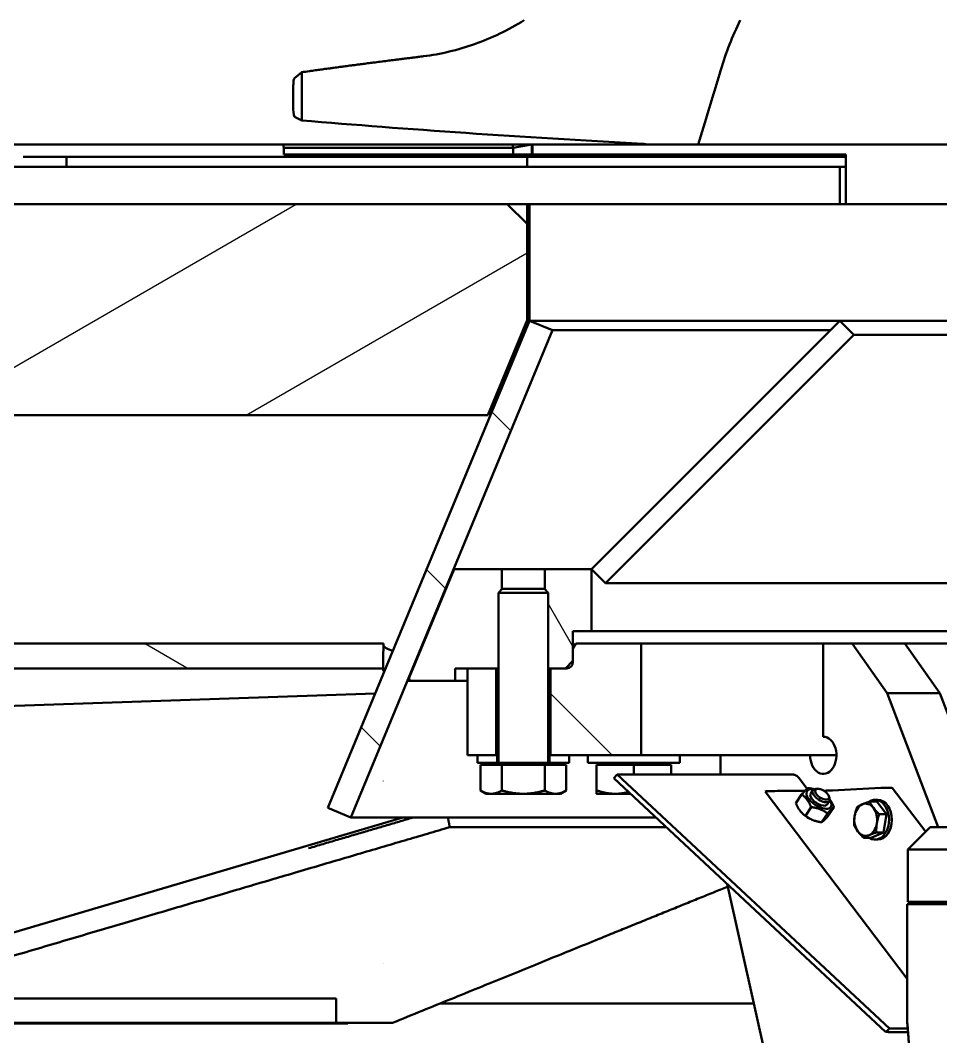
# Model space of a CAD drawing. Header units: millimetres. Extents: x 39335 to 110675, y -13954 to 36506.
# Drawn here: x 94486.1 to 94857, y 21779.6 to 22188.9 of the extents above; entities that cross this region are included whole.
import ezdxf

# ---------------------------------------------------------------- set-up
doc = ezdxf.new("R2010")
doc.units = ezdxf.units.MM
for name, color, linetype, lineweight in [('AM_0', 7, 'Continuous', 50), ('AM_8', 1, 'Continuous', 25), ('RED', 1, 'Continuous', 9)]:
    doc.layers.add(name, color=color, linetype=linetype, lineweight=lineweight)
pattern_1 = [(135.0002104591499, (3729991.665609546, -134858.1113318948), (-44.90111567342957, -44.90144553665614), [])]

# ---------------------------------------------------------------- blocks, each defined once
blk = doc.blocks.new('rgqwefw')
at = {"layer": 'AM_8'}
h = blk.add_hatch(dxfattribs=at)
h.set_pattern_fill('ANSI31', color=256, scale=508, angle=-14.99997778074499, style=0)
h.set_pattern_definition([(30.000022219255, (3729991.665609546, -134858.1113318948), (-31.75002132608664, 54.99260082768447), [])])
edge = h.paths.add_edge_path()
edge.add_line((3734690.850736931, -121806.3859183454), (3734682.850736931, -121814.3859183454))
edge.add_line((3734682.850736931, -121814.3859183454), (3734682.850736931, -121848.3859183454))
edge.add_ellipse((3734682.850736931, -121853.3859183454), major_axis=(-6e-16, 5.000000000000019), ratio=1, start_angle=90, end_angle=360, ccw=False)
edge.add_line((3734677.850736931, -121853.3859183454), (3734632.850736931, -121853.3859183454))
edge.add_line((3734632.850736931, -121853.3859183454), (3734622.850736931, -121863.3859183454))
edge.add_line((3734622.850736931, -121863.3859183454), (3734622.850736931, -121891.3859183454))
edge.add_line((3734622.850736931, -121891.3859183454), (3735015.02822936, -121891.3859183454))
edge.add_line((3735015.02822936, -121891.3859183454), (3735030.850736931, -121853.187005978))
edge.add_line((3735030.850736931, -121853.187005978), (3735030.850736931, -121814.3859183454))
edge.add_line((3735030.850736931, -121814.3859183454), (3735022.850736931, -121806.3859183454))
edge.add_line((3735022.850736931, -121806.3859183454), (3734690.850736931, -121806.3859183454))
h = blk.add_hatch(dxfattribs=at)
h.set_pattern_fill('ANSI31', color=256, scale=508, angle=90.00021045915001, style=0)
h.set_pattern_definition(pattern_1)
h.paths.add_polyline_path([(3735041.089532256, -121857.2127526691), (3735031.850736931, -121853.3859183454), (3734950.593151134, -122049.5590840218), (3734959.831946459, -122053.3859183454)])
h.paths.add_polyline_path([(3735691.850736931, -121853.3859183454), (3735682.611941605, -121857.2127526691), (3735763.869527402, -122053.3859183454), (3735773.108322727, -122049.5590840218)])
h = blk.add_hatch(dxfattribs=at)
h.set_pattern_fill('ANSI31', color=256, scale=508, angle=75.00017538261999, style=0)
h.set_pattern_definition([(120.00017538262, (3729991.665609546, -134858.1113318948), (-54.99251595317183, -31.75016833246938), [])])
h.paths.add_polyline_path([(3735685.703736931, -121961.5665551231), (3735684.350736931, -121962.9196433454), (3735684.350736931, -121993.3859183454), (3735683.350736931, -121993.3859183454), (3735677.350736931, -121993.3859183454), (3735674.350736931, -121990.3859183454), (3735674.350736931, -121985.3859183454), (3735674.350736931, -121978.3859183454), (3735666.850736931, -121978.3859183454), (3735666.850736931, -121953.3859183454), (3735685.703736931, -121953.3859183454)])
h.paths.add_polyline_path([(3735037.99773693, -121961.5665551231), (3735039.350736931, -121962.9196433454), (3735039.350736931, -121993.3859183454), (3735040.350736931, -121993.3859183454), (3735046.350736931, -121993.3859183454), (3735049.350736931, -121990.3859183454), (3735049.350736931, -121985.3859183454), (3735049.350736931, -121978.3859183454), (3735056.850736931, -121978.3859183454), (3735056.850736931, -121953.3859183454), (3735037.99773693, -121953.3859183454)])
h.paths.add_polyline_path([(3735702.99773693, -121961.5665551231), (3735704.350736931, -121962.9196433454), (3735704.350736931, -121993.3859183454), (3735705.350736931, -121993.3859183454), (3735716.850736931, -121993.3859183454), (3735721.850736931, -121993.3859183454), (3735721.850736931, -121998.3859183454), (3735740.850736931, -121998.3859183454), (3735722.211126624, -121953.3859183454), (3735702.99773693, -121953.3859183454)])
h.paths.add_polyline_path([(3735020.703736931, -121961.5665551231), (3735019.350736931, -121962.9196433454), (3735019.350736931, -121993.3859183454), (3735018.350736931, -121993.3859183454), (3735006.850736931, -121993.3859183454), (3735001.850736931, -121993.3859183454), (3735001.850736931, -121998.3859183454), (3734982.850736931, -121998.3859183454), (3735001.490347237, -121953.3859183454), (3735020.703736931, -121953.3859183454)])
h = blk.add_hatch(dxfattribs=at)
h.set_pattern_fill('ANSI31', color=256, scale=508, angle=105.00024553567, style=0)
h.set_pattern_definition([(150.00024553567, (3729991.665609546, -134858.1113318948), (-31.74976433404117, -54.99274920144335), [])])
edge = h.paths.add_edge_path()
edge.add_ellipse((3735361.850736931, -122154.5189089889), major_axis=(-9.131e-13, 8224.571428571413), ratio=0.0472972972972975, start_angle=88.80765246257474, end_angle=88.87740890408152)
edge.add_line((3734972.925399621, -121993.3859246148), (3734621.850774803, -121993.3859246148))
edge.add_ellipse((3735361.850736931, -121988.3803226284), major_axis=(1.737e-12, -15645.71428571418), ratio=0.04729729729729761, start_angle=269.98166910967416, end_angle=270.0183308903257, ccw=False)
edge.add_line((3734621.850774803, -121983.3747206419), (3734972.934966462, -121983.3747206419))
edge = h.paths.add_edge_path()
edge.add_ellipse((3735361.850736931, -122154.5189089889), major_axis=(-9.131e-13, 8224.571428571413), ratio=0.0472972972972975, start_angle=271.1225910959185, end_angle=271.1923475374252)
edge.add_line((3735750.766507399, -121983.3747206419), (3736101.850699058, -121983.3747206419))
edge.add_ellipse((3735361.850736931, -121988.3803226284), major_axis=(1.737e-12, -15645.71428571418), ratio=0.04729729729729761, start_angle=89.98166910967433, end_angle=90.01833089032579, ccw=False)
edge.add_line((3736101.850699058, -121993.3859246148), (3735750.77607424, -121993.3859246148))
h = blk.add_hatch(dxfattribs=at)
h.set_pattern_fill('ANSI31', color=256, scale=508, angle=90.00021045915001, style=0)
h.set_pattern_definition(pattern_1)
h.paths.add_polyline_path([(3735018.350736931, -122028.3859183454), (3735018.350736931, -121993.3859183454), (3735006.850736931, -121993.3859183454), (3735006.850736931, -122028.3859183454), (3735010.850736931, -122028.3859183454)])
h.paths.add_polyline_path([(3735705.350736931, -121993.3859183454), (3735705.350736931, -122028.3859183454), (3735712.850736931, -122028.3859183454), (3735716.850736931, -122028.3859183454), (3735716.850736931, -121993.3859183454)])
edge = h.paths.add_edge_path()
edge.add_ellipse((3735676.850736931, -121990.8859183454), major_axis=(3.58e-14, -2.499999999999964), ratio=1, start_angle=269.9999999999976, end_angle=360)
edge.add_line((3735676.850736931, -121993.3859183454), (3735677.350736931, -121993.3859183454))
edge.add_line((3735677.350736931, -121993.3859183454), (3735683.350736931, -121993.3859183454))
edge.add_line((3735683.350736931, -121993.3859183454), (3735683.350736931, -122028.3859183454))
edge.add_line((3735683.350736931, -122028.3859183454), (3735675.850736931, -122028.3859183454))
edge.add_line((3735675.850736931, -122028.3859183454), (3735646.850736931, -122028.3859183454))
edge.add_line((3735646.850736931, -122028.3859183454), (3735646.850736931, -121983.3859183454))
edge.add_line((3735646.850736931, -121983.3859183454), (3735673.196036392, -121983.3859183454))
edge.add_line((3735673.196036392, -121983.3859183454), (3735674.350736931, -121985.3859183454))
edge.add_line((3735674.350736931, -121985.3859183454), (3735674.350736931, -121990.3859183454))
edge.add_line((3735674.350736931, -121990.3859183454), (3735674.350736931, -121990.8859183454))
edge = h.paths.add_edge_path()
edge.add_ellipse((3735046.850736931, -121990.8859183454), major_axis=(2.499999999999964, 1.424e-13), ratio=1, start_angle=269.9999999999959, end_angle=360)
edge.add_line((3735049.350736931, -121990.8859183454), (3735049.350736931, -121990.3859183454))
edge.add_line((3735049.350736931, -121990.3859183454), (3735049.350736931, -121985.3859183454))
edge.add_line((3735049.350736931, -121985.3859183454), (3735050.505437469, -121983.3859183454))
edge.add_line((3735050.505437469, -121983.3859183454), (3735076.850736931, -121983.3859183454))
edge.add_line((3735076.850736931, -121983.3859183454), (3735076.850736931, -122028.3859183454))
edge.add_line((3735076.850736931, -122028.3859183454), (3735047.850736931, -122028.3859183454))
edge.add_line((3735047.850736931, -122028.3859183454), (3735040.350736931, -122028.3859183454))
edge.add_line((3735040.350736931, -122028.3859183454), (3735040.350736931, -121993.3859183454))
edge.add_line((3735040.350736931, -121993.3859183454), (3735046.350736931, -121993.3859183454))
edge.add_line((3735046.350736931, -121993.3859183454), (3735046.850736931, -121993.3859183454))
at = {"layer": 'AM_0'}
for p, q in [((3734940.042033825, -121753.2762661891), (3734937.109795621, -121755.6494509255)), ((3734940.042033825, -121753.2762661891), (3734940.042033825, -121772.7156692773)), ((3734936.661356051, -121758.6201777309), (3734936.661356051, -121768.2633895993)), ((3734937.136915073, -121771.2519916252), (3734940.042033825, -121772.7156692773)), ((3734796.491318577, -121782.3859183454), (3735079.006277626, -121782.3859183454)), ((3734932.795078568, -121783.7751037667), (3734932.550127697, -121782.3859183454)), ((3734939.908406375, -121783.7751037667), (3734932.795078568, -121783.7751037667)), ((3734932.795078568, -121783.7751037667), (3734932.795078568, -121786.3859183454)), ((3734939.908406375, -121783.7751037667), (3735025.192885711, -121783.7751037667)), ((3735032.802895652, -121782.3859183454), (3735025.192885711, -121783.7751037667)), ((3735025.192885711, -121783.7751037667), (3735025.192885711, -121786.3859183454)), ((3735032.802895652, -121782.3859183454), (3735032.802895652, -121786.3859183454)), ((3735033.043277808, -121782.3859183454), (3735033.043277808, -121786.3859183454)), ((3735099.857939819, -121782.3859183454), (3735079.006277631, -121782.3859183454)), ((3735099.857939799, -121782.3859183243), (3735103.661602764, -121782.3859183454)), ((3735210.823639192, -121782.3859183454), (3735103.661602764, -121782.3859183454)), ((3734827.776277944, -121787.3859183454), (3735159.350736931, -121787.3859183454)), ((3734845.246300844, -121787.3859183454), (3734845.246300844, -121791.3859183454)), ((3734939.908406375, -121786.3859183454), (3734932.795078568, -121786.3859183454)), ((3734939.908406375, -121786.3859183454), (3735025.192885711, -121786.3859183454)), ((3735025.192885711, -121786.3859183454), (3735032.802895652, -121786.3859183454)), ((3735030.847765541, -121787.3859183454), (3735030.847765541, -121791.3859183454)), ((3735032.802895652, -121786.3859183454), (3735033.043277808, -121786.3859183454)), ((3735033.043277808, -121786.3859183454), (3735159.350736931, -121786.3859183454)), ((3735159.350736931, -121806.3859183454), (3735159.350736931, -121786.3859183454)), ((3735156.8659814, -121791.3859183454), (3734611.854903609, -121791.3859183454)), ((3735159.350736931, -121791.3859183454), (3735156.8659814, -121791.3859183454)), ((3735156.8659814, -121791.3859183454), (3735156.8659814, -121806.3859183454)), ((3735022.850736931, -121806.3859183454), (3734690.850736931, -121806.3859183454)), ((3735030.850736931, -121814.3859183454), (3735022.850736931, -121806.3859183454)), ((3735031.850736931, -121806.3859183454), (3735022.850736931, -121806.3859183454)), ((3735030.903327712, -121806.3859183454), (3735030.903327712, -121853.3859183454)), ((3735031.850736931, -121806.3859183454), (3735691.850736931, -121806.3859183454)), ((3735031.850736931, -121806.3859183454), (3735031.850736931, -121853.3859183454)), ((3735030.850736931, -121853.187005978), (3735030.850736931, -121814.3859183454)), ((3735031.850736931, -121853.3859183454), (3734950.593151134, -122049.5590840218)), ((3735015.02822936, -121891.3859183454), (3735030.850736931, -121853.187005978)), ((3735029.478089685, -121859.1139955045), (3735030.903327712, -121853.3859183454)), ((3735030.903327712, -121853.3859183454), (3735031.850736931, -121853.3859183454)), ((3735031.850736931, -121853.3859183454), (3735691.850736931, -121853.3859183454)), ((3735041.089532256, -121857.2127526691), (3735031.850736931, -121853.3859183454)), ((3735056.850736971, -121953.3859183458), (3735156.850736992, -121853.3859183454)), ((3735156.850736992, -121853.3859183454), (3735162.507591243, -121859.0427725949)), ((3734959.831946459, -122053.3859183454), (3735041.089532256, -121857.2127526691)), ((3735041.089532256, -121857.2127526691), (3735153.023902667, -121857.2127526691)), ((3735162.507591243, -121859.0427725949), (3735062.507591222, -121959.0427725949)), ((3735162.507591243, -121859.0427725949), (3735218.850736931, -121859.0427725949)), ((3735022.323824996, -121876.3859183454), (3735021.241432796, -121876.3859183454)), ((3734622.850736931, -121891.3859183454), (3735015.02822936, -121891.3859183454)), ((3735001.490347237, -121953.3859183454), (3734982.850736931, -121998.3859183454)), ((3735020.703736931, -121953.3859183454), (3735001.490347237, -121953.3859183454)), ((3735020.703736931, -121961.5665551231), (3735020.703736931, -121953.3859183454)), ((3735020.703736931, -121953.3859183454), (3735037.99773693, -121953.3859183454)), ((3735037.99773693, -121953.3859183454), (3735037.99773693, -121961.5665551231)), ((3735056.850736931, -121953.3859183454), (3735037.99773693, -121953.3859183454)), ((3735056.850736931, -121978.3859183454), (3735056.850736931, -121953.3859183454)), ((3735062.507591222, -121959.0427725949), (3735056.850736971, -121953.3859183458)), ((3735020.884361931, -121961.3859183454), (3735019.350736931, -121962.9196433454)), ((3735020.884361931, -121961.3859183454), (3735037.81711193, -121961.3859183454)), ((3735037.81711193, -121961.3859183454), (3735039.350736931, -121962.9196433454)), ((3735062.507591222, -121959.0427725949), (3735213.466476071, -121959.0427725949)), ((3735039.350736931, -121962.9196433454), (3735019.350736931, -121962.9196433454)), ((3735019.350736931, -122031.3859183454), (3735019.350736931, -121962.9196433454)), ((3735039.350736931, -122031.3859183454), (3735039.350736931, -121962.9196433454)), ((3735049.350736931, -121990.3859183454), (3735049.350736931, -121978.3859183454)), ((3735049.350736931, -121978.3859183454), (3735056.850736931, -121978.3859183454)), ((3735056.850736931, -121978.3859183454), (3735218.850736931, -121978.3859183454)), ((3734972.934966462, -121983.3747206419), (3734621.850774803, -121983.3747206419)), ((3735050.505437469, -121983.3859183454), (3735049.350736931, -121985.3859183454)), ((3735049.350736931, -121985.3859183454), (3735049.350736931, -121990.8859183454)), ((3735076.850736931, -121983.3859183454), (3735050.505437469, -121983.3859183454)), ((3735076.850736931, -122028.3859183454), (3735076.850736931, -121983.3859183454)), ((3735150.213677322, -121983.3859183454), (3735076.850736931, -121983.3859183454)), ((3735161.880939211, -121983.3859183454), (3735150.213677322, -121983.3859183454)), ((3735150.213677322, -121983.3859183454), (3735150.213677322, -122020.8859183454)), ((3735183.094142647, -121983.3859183454), (3735161.880939211, -121983.3859183454)), ((3735176.023074835, -122003.3859183454), (3735161.880939211, -121983.3859183454)), ((3735218.850736931, -121983.3859183454), (3735183.094142647, -121983.3859183454)), ((3735197.23627827, -122003.3859183454), (3735183.094142647, -121983.3859183454)), ((3735046.350736931, -121993.3859183454), (3735049.350736931, -121990.3859183454)), ((3734621.850774803, -121993.3859246148), (3734972.925399621, -121993.3859246148)), ((3735001.850736931, -121998.3859183454), (3735001.850736931, -121993.3859183454)), ((3735001.850736931, -121993.3859183454), (3735019.350736931, -121993.3859183454)), ((3735018.350736931, -121993.3859183454), (3735006.850736931, -121993.3859183454)), ((3735006.850736931, -121993.3859183454), (3735006.850736931, -122028.3859183454)), ((3735018.350736931, -122028.3859183454), (3735018.350736931, -121993.3859183454)), ((3735039.350736931, -121993.3859183454), (3735046.350736931, -121993.3859183454)), ((3735046.850736931, -121993.3859183454), (3735040.350736931, -121993.3859183454)), ((3735040.350736931, -121993.3859183454), (3735040.350736931, -122028.3859183454)), ((3734982.850736931, -121998.3859183454), (3735001.850736931, -121998.3859183454)), ((3735001.850736931, -121998.3859183454), (3735006.850736931, -121998.3859183454)), ((3734969.698931462, -122003.4336500331), (3734736.798093666, -122011.445904356)), ((3735197.23627827, -122003.3859183454), (3735176.023074835, -122003.3859183454)), ((3735196.583564318, -122057.3859183454), (3735176.023074835, -122003.3859183454)), ((3735217.796767754, -122057.3859183454), (3735197.23627827, -122003.3859183454)), ((3735006.850736931, -122028.3859183454), (3735018.350736931, -122028.3859183454)), ((3735010.850736931, -122028.3859183454), (3735010.850736931, -122031.3859183454)), ((3735018.850736931, -122028.3859183454), (3735010.850736931, -122028.3859183454)), ((3735010.850736931, -122031.3859183454), (3735015.255736931, -122031.3859183454)), ((3735043.445736931, -122031.3859183454), (3735015.255736931, -122031.3859183454)), ((3735015.255736931, -122032.1860183454), (3735015.255736931, -122031.3859183454)), ((3735018.850736931, -122031.3859183454), (3735018.850736931, -122028.3859183454)), ((3735018.850736931, -122028.3859183454), (3735019.350736931, -122028.3859183454)), ((3735039.350736931, -122028.3859183454), (3735039.850736931, -122028.3859183454)), ((3735047.850736931, -122028.3859183454), (3735039.850736931, -122028.3859183454)), ((3735039.850736931, -122028.3859183454), (3735039.850736931, -122031.3859183454)), ((3735040.350736931, -122028.3859183454), (3735076.850736931, -122028.3859183454)), ((3735043.445736931, -122031.3859183454), (3735047.850736931, -122031.3859183454)), ((3735043.445736931, -122032.1860183454), (3735043.445736931, -122031.3859183454)), ((3735047.850736931, -122031.3859183454), (3735047.850736931, -122028.3859183454)), ((3735055.397290172, -122028.3859183454), (3735055.397290172, -122031.3859183454)), ((3735092.397290172, -122031.3859183454), (3735055.397290172, -122031.3859183454)), ((3735059.802290172, -122032.1860183454), (3735059.802290172, -122031.3859183454)), ((3735155.516978181, -122028.3859183454), (3735076.850736931, -122028.3859183454)), ((3735087.992290172, -122032.1860183454), (3735087.992290172, -122031.3859183454)), ((3735092.397290172, -122028.3859183454), (3735092.397290172, -122031.3859183454)), ((3735108.847930622, -122028.3859183454), (3735108.847930622, -122036.086164336)), ((3735012.030228855, -122032.1860183454), (3735012.030228855, -122042.5462723833)), ((3735012.030228855, -122032.1860183454), (3735020.690482893, -122032.1860183454)), ((3735020.690482893, -122032.1860183454), (3735020.690482893, -122042.5462723833)), ((3735020.690482893, -122032.1860183454), (3735038.010990968, -122032.1860183454)), ((3735038.010990968, -122032.1860183454), (3735046.671245006, -122032.1860183454)), ((3735038.010990968, -122032.1860183454), (3735038.010990968, -122042.5462723833)), ((3735046.671245006, -122032.1860183454), (3735046.671245006, -122042.5462723833)), ((3735058.897290172, -122032.1860183454), (3735058.897290172, -122042.5462723833)), ((3735058.897290172, -122032.1860183454), (3735073.897290172, -122032.1860183454)), ((3735073.897290172, -122032.1860183454), (3735088.897290172, -122032.1860183454)), ((3735073.897290172, -122032.1860183454), (3735073.897290172, -122036.086164336)), ((3735088.897290172, -122032.1860183454), (3735088.897290172, -122036.086164336)), ((3735067.147681687, -122036.086164336), (3735065.783684968, -122037.5488717393)), ((3735065.783684968, -122037.5488717393), (3735175.486740211, -122139.8486257487)), ((3735067.147681687, -122036.086164336), (3735067.218592508, -122036.0101217911)), ((3735176.850736931, -122138.3859183454), (3735067.147681687, -122036.086164336)), ((3735137.907858946, -122036.086164336), (3735067.746939772, -122036.086164336)), ((3735140.356362832, -122037.4501610562), (3735143.709263482, -122041.8718842272)), ((3735014.350736931, -122043.8860183454), (3735012.030228855, -122042.5462723833)), ((3735014.350736931, -122043.8860183454), (3735016.360355874, -122043.8860183454)), ((3735016.360355874, -122043.8860183454), (3735029.350736931, -122043.8860183454)), ((3735029.350736931, -122043.8860183454), (3735042.341117987, -122043.8860183454)), ((3735042.341117987, -122043.8860183454), (3735044.350736931, -122043.8860183454)), ((3735044.350736931, -122043.8860183454), (3735046.671245006, -122042.5462723833)), ((3735058.897290172, -122043.8860183454), (3735066.397290172, -122043.8860183454)), ((3735066.397290172, -122043.8860183454), (3735072.579442699, -122043.8860183454)), ((3735126.815854597, -122042.9061479367), (3735127.315550011, -122042.8814702659)), ((3735184.050736931, -122118.3861074693), (3735126.815854597, -122042.9061479367)), ((3735131.581794031, -122042.758081912), (3735142.751996758, -122042.758081912)), ((3735145.152027485, -122043.7669473873), (3735146.036048913, -122042.4262772881)), ((3735147.964147693, -122041.8649124318), (3735147.171880954, -122041.903449346)), ((3735153.902864305, -122042.5113052042), (3735173.390985432, -122041.5488760438)), ((3735177.657229453, -122041.42548769), (3735178.010782843, -122041.42548769)), ((3735178.010782843, -122041.42548769), (3735191.509452717, -122059.2272025586)), ((3735141.47963512, -122044.1296347587), (3735139.150100919, -122047.6625093578)), ((3735151.830782058, -122048.1708362775), (3735152.714803486, -122046.8301661783)), ((3735152.471240498, -122044.8368341748), (3735152.747917364, -122045.5802193978)), ((3735171.844155516, -122047.0298909618), (3735168.931269142, -122047.0298909618)), ((3735172.205994662, -122046.3430776113), (3735171.074623812, -122046.3430776113)), ((3735171.844155516, -122047.0298909618), (3735175.725616196, -122052.1486661398)), ((3734950.593151134, -122049.5590840218), (3734959.831946459, -122053.3859183454)), ((3735142.284242257, -122052.2058937336), (3735142.044373432, -122051.9893804634)), ((3735145.3610958, -122049.2484099367), (3735143.031561599, -122052.7812845358)), ((3735151.898020217, -122051.8077975257), (3735149.568486016, -122055.3406721248)), ((3735154.553483956, -122049.2484099367), (3735152.223949754, -122052.7812845358)), ((3735175.725616196, -122052.1486661398), (3735172.812729822, -122052.1486661398)), ((3735175.725616196, -122052.1486661398), (3735174.531749712, -122059.4618527893)), ((3734980.795788201, -122053.3859183454), (3734727.093647582, -122128.3859183454)), ((3734959.831946459, -122053.3859183454), (3735082.766838207, -122053.3859183454)), ((3735145.20391234, -122054.1310883937), (3735145.408659928, -122054.2253930579)), ((3735087.005533237, -122057.3385654061), (3734999.718831191, -122057.3385654061)), ((3735174.531749712, -122059.4618527893), (3735169.456422549, -122061.6562642608)), ((3735174.531749712, -122059.4618527893), (3735171.618863338, -122059.4618527893)), ((3735193.350736931, -122057.3859183454), (3735184.350736931, -122066.3859183454)), ((3735530.350736931, -122057.3859183454), (3735193.350736931, -122057.3859183454)), ((3735169.456422549, -122061.6562642608), (3735166.543536175, -122061.6562642608)), ((3735172.205994662, -122062.3430776113), (3735171.074623812, -122062.3430776113)), ((3735539.350736931, -122066.3859183454), (3735184.350736931, -122066.3859183454)), ((3735184.350736931, -122087.3859183454), (3735184.350736931, -122066.3859183454)), ((3735111.483665477, -122080.1647930011), (3735184.050736931, -122404.4608567532)), ((3735539.65073693, -122088.3859183454), (3735184.050736931, -122088.3859183454)), ((3735184.050736931, -122135.8859183454), (3735184.050736931, -122088.3859183454)), ((3735539.350736931, -122087.3859183454), (3735184.350736931, -122087.3859183454)), ((3734953.911043217, -122126.3859183456), (3734731.306363953, -122126.3859183455)), ((3734953.911043217, -122126.3859183456), (3734953.911043217, -122136.3859183455)), ((3734995.702199097, -122128.3859183454), (3735122.274008746, -122128.3859183454)), ((3734958.573147239, -122136.3859183454), (3734728.31448252, -122136.3859183454)), ((3734953.911043217, -122136.3859183455), (3734731.306363953, -122136.3859183454)), ((3734976.569505958, -122136.1653997298), (3734732.246829954, -122136.1653997298)), ((3734958.573147239, -122136.1653997298), (3734958.573147239, -122136.3859183454)), ((3735175.486740211, -122139.8486257487), (3735176.850736931, -122138.3859183454)), ((3735184.396944943, -122139.8486257487), (3735176.485503685, -122139.8486257487)), ((3735176.921647751, -122138.3098758004), (3735176.850736931, -122138.3859183454)), ((3735184.279370996, -122138.3859183454), (3735177.449995015, -122138.3859183454))]:
    blk.add_line(p, q, dxfattribs=at)
blk.add_arc((3735046.850736931, -121990.8859183454), 2.499999999999964, 270, 0, dxfattribs=at)
at = {"layer": 'AM_0', "extrusion": (0, 0, -1)}
for centre, major_axis, ratio, start_param, end_param in [((3734937.182318381, -121768.263407531), (3.2107196617e-06, -3.000000784433214), 0.1736540641600979, 0.0872696371094302, 1.57080248985155), ((3735361.850736931, -121733.7200003606), (674.9994130572065, -10.33143498376119), 0.08613948411420301, 2.004290267775231, 2.244483610495588)]:
    blk.add_ellipse(centre, major_axis=major_axis, ratio=ratio, start_param=start_param, end_param=end_param, dxfattribs=at)
at = {"layer": 'AM_0'}
for centre, major_axis, ratio, start_param, end_param in [((3735361.850736931, -122154.5189089889), (-9.131e-13, 8224.571428571413), 0.0472972972972975, 1.549985936438778, 1.551203416017546), ((3735361.850736931, -121983.7575760669), (-389.0000000000334, 1.65012e-11), 0.0472972972972941, 0.0207174777389312, 0.142070824527286), ((3735361.850736931, -121993.7463846328), (-388.9999999999732, -3.6492e-12), 0.0472972972972982, 6.263592396402275, 6.332954001702098), ((3735150.213677322, -122028.3859183454), (3.47e-14, 7.500000000000035), 0.7071067811865475, 1.5707963267949, 6.283185307179592), ((3735069.193676768, -122033.8921032312), (-2.479222857015651, -1.766790549018854), 0.5247231247559851, 0.3706347288880547, 0.6346817880316413), ((3735138.942149269, -122037.4501610562), (1.669688643184533, -1.100972222547302), 0.4822456651582979, 0.9393360402890084, 2.510132367085422), ((3735129.083316964, -122042.8814702659), (-3.060617937935686, -0.1007802539227685), 0.0232600321406588, 3.756593737939912, 5.327390064704711), ((3735148.491427699, -122045.9688570617), (-4.842097065235191, 3.192819445386909), 0.4822456651582972, 5.444544207951782, 10.26341905999609), ((3735148.491427699, -122045.9688570617), (-3.339446033049496, 2.201989775812706), 0.4822456651582973, 6.276768715603142, 9.431194552265993), ((3735149.3754262, -122044.6282217332), (-3.339377286369101, 2.201944445094414), 0.4822456651582966, 5.700324880355932, 10.00763838759357), ((3735150.367330399, -122042.5113052042), (6.121235875871366, 0.2015605078455513), 0.0232600321406589, 4.721050632359411, 5.327390064503001), ((3735175.158752385, -122041.5488760438), (-3.060617937935681, -0.1007802539227681), 0.0232600321406589, 3.756593737940244, 5.327390064704676), ((3735167.326887161, -122054.3430776113), (-1.058e-13, 6.500000000000027), 0.7071067811865465, 5.532693728821838, 6.579891280018545), ((3735171.074623812, -122054.3430776113), (-1.18e-13, 8), 0.7071067811865471, 2.724198330040371, 6.731270425367144), ((3735172.205994662, -122054.3430776113), (-1.073e-13, 8.000000000000002), 0.7071067811865471, 3.141592653589776, 6.283185307179568), ((3735167.326887161, -122054.3430776113), (-9.63e-14, 6.500000000000035), 0.7071067811865462, 0.2967059728389633, 1.343903524035467), ((3735167.326887161, -122054.3430776113), (-9.91e-14, 6.500000000000031), 0.7071067811865465, 4.485496177625259, 5.532693728821839), ((3735145.212157176, -122050.9420622328), (-4.842097065235191, 3.192819445386909), 0.4822456651582974, 1.264543250650145, 1.877049402939519), ((3735167.326887161, -122054.3430776113), (1.004e-13, -6.500000000000031), 0.7071067811865464, 4.485496177625259, 5.532693728821839), ((3735167.326887161, -122054.3430776113), (9.559999999999999e-14, -6.500000000000031), 0.7071067811865461, 0.2967059728389634, 1.343903524035467), ((3735167.326887161, -122054.3430776113), (1.051e-13, -6.500000000000028), 0.7071067811865465, 5.532693728822101, 6.579891280018695), ((3735198.063252755, -122088.4429956145), (-8.11e-14, 4.999999999999067), 0.7071067811865559, 1.357773405046977, 1.559380625043746), ((3735200.184573099, -122088.4429956145), (2.925e-13, -4.999999999998142), 0.7071067811869042, 4.499366058636679, 4.700973278633506), ((3735178.896732011, -122136.1918572406), (-4.132038095026128, -2.94465091503138), 0.5247231247559775, 0.3706347288870409, 0.6346817880317875), ((3735178.896732011, -122136.1918572406), (2.479222857015772, 1.766790549018695), 0.5247231247559774, 3.512227382477048, 3.776274441621813)]:
    blk.add_ellipse(centre, major_axis=major_axis, ratio=ratio, start_param=start_param, end_param=end_param, dxfattribs=at)
blk.add_ellipse((3735149.745266428, -122044.0673374375), major_axis=(2.699208225018034, -1.779824813893559), ratio=0.4822456651582969, dxfattribs=at)
for points, knots in [([(3734989.058819736, -121746.8801211775), (3734995.997760355, -121746.0309493133), (3735002.92156442, -121744.3674343985), (3735016.543490128, -121739.509376571), (3735023.303851182, -121736.2770227198), (3735029.720178586, -121732.3859179669)], [0, 0, 0, 0, 2.510013655642006, 2.510013655642006, 5.03709589874098, 5.03709589874098, 5.03709589874098, 5.03709589874098]), ([(3735116.793117387, -121732.3859267762), (3735115.194570117, -121735.579263091), (3735113.738611273, -121738.8433691083), (3735111.104841402, -121745.5185220541), (3735109.933481446, -121748.9120369966), (3735108.89718158, -121752.3856913908)], [9.999974035e-07, 9.999974035e-07, 9.999974035e-07, 9.999974035e-07, 1.087506611040212, 1.087506611040212, 2.177349900654146, 2.177349900654146, 2.177349900654146, 2.177349900654146]), ([(3734940.042033825, -121753.2762661891), (3734941.027838268, -121753.1385008347), (3734942.010594514, -121753.0017604508), (3734943.466857758, -121752.8000084568), (3734943.941371066, -121752.7344067709), (3734945.167681598, -121752.5652219059), (3734945.919319262, -121752.4618677874), (3734947.368446826, -121752.2632519567), (3734948.066283554, -121752.1679005106), (3734949.621187412, -121751.9560793638), (3734950.475815781, -121751.840097822), (3734951.883473301, -121751.6497545122), (3734952.441743016, -121751.5744506806), (3734953.811059027, -121751.3901842477), (3734954.616347058, -121751.2822063165), (3734955.960211684, -121751.1026116562), (3734956.50574558, -121751.0298806977), (3734957.845950982, -121750.8516081742), (3734958.631349999, -121750.747501046), (3734959.888557551, -121750.5813872331), (3734960.369450755, -121750.5179803736), (3734961.58277594, -121750.3583161249), (3734962.307294075, -121750.2632763097), (3734963.493099368, -121750.1081841709), (3734963.960741646, -121750.0471438888), (3734965.167718805, -121749.8899011733), (3734965.900232218, -121749.7947719214), (3734967.022779125, -121749.6494140814), (3734967.422633296, -121749.5977248784), (3734968.458172543, -121749.4640764417), (3734969.085446639, -121749.3833393744), (3734970.127777518, -121749.2495034962), (3734970.551573913, -121749.1951857728), (3734971.961126805, -121749.0148208328), (3734972.897266715, -121748.8955500659), (3734974.225095364, -121748.7269155651), (3734974.664023753, -121748.671276113), (3734975.473774716, -121748.5687981437), (3734975.847127208, -121748.5216233068), (3734976.663097551, -121748.418662964), (3734977.101005206, -121748.3635062637), (3734977.828760608, -121748.2719904577), (3734978.123422209, -121748.2349802521), (3734978.825033745, -121748.1469524237), (3734979.22888537, -121748.0963629401), (3734979.924597792, -121748.009345818), (3734980.217108167, -121747.9728007846), (3734981.207510977, -121747.849199514), (3734981.91078802, -121747.7616570173), (3734983.231287999, -121747.5977127693), (3734983.846720753, -121747.5214739255), (3734984.564855075, -121747.4327057826), (3734984.665804792, -121747.4202318671), (3734985.359783499, -121747.3345102086), (3734985.953942163, -121747.2612706014), (3734986.671322929, -121747.1730144249), (3734986.796707987, -121747.1575952671), (3734987.63798623, -121747.0541819581), (3734988.34960874, -121746.9669128156), (3734989.058819736, -121746.8801211775)], [0, 0, 0, 0, 0.0421216373141251, 0.0421216373141251, 0.0625, 0.0625, 0.0947984943362357, 0.0947984943362357, 0.125, 0.125, 0.162527863478909, 0.162527863478909, 0.1875, 0.1875, 0.224322128622164, 0.224322128622164, 0.25, 0.25, 0.288292614121633, 0.288292614121633, 0.3125, 0.3125, 0.350089866470181, 0.350089866470181, 0.375, 0.375, 0.4149833476694831, 0.4149833476694831, 0.4375, 0.4375, 0.4740565992722101, 0.4740565992722101, 0.5, 0.5, 0.5625, 0.5625, 0.595284229193064, 0.595284229193064, 0.625, 0.625, 0.6618009270669541, 0.6618009270669541, 0.6875, 0.6875, 0.7236561310605178, 0.7236561310605178, 0.75, 0.75, 0.8125, 0.8125, 0.8662184185251971, 0.8662184185251971, 0.875, 0.875, 0.9265672630668608, 0.9265672630668608, 0.9375, 0.9375, 1, 1, 1, 1]), ([(3735108.89718158, -121752.3856913908), (3735108.356696428, -121754.1975381197), (3735107.818380643, -121755.9967346386), (3735106.746126528, -121759.56994437), (3735106.212188243, -121761.3439576234), (3735105.14853507, -121764.867364597), (3735104.618820142, -121766.616758276), (3735104.091251642, -121768.3537533958)], [0, 0, 0, 0, 0.3333333333333, 0.3333333333333, 0.6666666666666999, 0.6666666666666999, 1, 1, 1, 1]), ([(3734937.109795621, -121755.6494509258), (3734937.052751855, -121755.6956188646), (3734936.997430748, -121755.7959533429), (3734936.886380452, -121756.1212831483), (3734936.833088391, -121756.3608928879), (3734936.745189175, -121756.9431828098), (3734936.71140164, -121757.2804320751), (3734936.670911015, -121757.9589950241), (3734936.661356052, -121758.288443284), (3734936.661356052, -121758.6201777309)], [-0.4305047576413396, -0.4305047576413396, -0.4305047576413396, -0.4305047576413396, -0.3309857360631242, -0.3309857360631242, -0.2152526773305769, -0.2152526773305769, -0.0995203340895682, -0.0995203340895682, 0, 0, 0, 0]), ([(3735025.192885711, -121783.7751037667), (3735025.169768272, -121783.5061743458), (3735025.129858929, -121783.0414705164), (3735025.090346923, -121782.5806563875), (3735025.073660813, -121782.3859183454)], [0.214599893342066, 0.214599893342066, 0.214599893342066, 0.214599893342066, 0.25, 0.2760426789169839, 0.2760426789169839, 0.2760426789169839, 0.2760426789169839]), ([(3735184.050736931, -122135.8859183454), (3735184.050736931, -122135.8859183454), (3735184.061204737, -122135.9911947453), (3735184.104020988, -122136.4344086829), (3735184.136341863, -122136.772248951), (3735184.217616084, -122137.6654406768), (3735184.266560868, -122138.2215030912), (3735184.371655255, -122139.5062809361), (3735184.427698337, -122140.2350781712), (3735184.536041589, -122141.7880236577), (3735184.592137638, -122142.665337574), (3735184.697425093, -122144.5759396964), (3735184.746508637, -122145.6091787392), (3735184.828062858, -122147.7647857463), (3735184.860522703, -122148.8888840123), (3735184.903532417, -122151.149722786), (3735184.91405334, -122152.2864829143), (3735184.91405334, -122154.4853537765), (3735184.903532417, -122155.6221139048), (3735184.860522703, -122157.8829526785), (3735184.828062858, -122159.0070509445), (3735184.746508637, -122161.1626579516), (3735184.697425093, -122162.1958969944), (3735184.592137638, -122164.1064991168), (3735184.536041589, -122164.9838130331), (3735184.427698337, -122166.5367585196), (3735184.371655255, -122167.2655557547), (3735184.266560868, -122168.5503335997), (3735184.217616084, -122169.106396014), (3735184.136341863, -122169.9995877398), (3735184.104020988, -122170.3374280079), (3735184.061204737, -122170.7806419455), (3735184.050736931, -122170.8859183454), (3735184.050736931, -122170.8859183454)], [13.19320410755097, 13.19320410755097, 13.19320410755536, 13.19320410755536, 13.52303368359558, 13.52303368359558, 13.8528632596402, 13.8528632596402, 14.18269283568482, 14.18269283568482, 14.51252241172944, 14.51252241172944, 14.84235304106237, 14.84235304106237, 15.1721836703953, 15.1721836703953, 15.50201429972823, 15.50201429972823, 15.83184492906116, 15.83184492906116, 16.16167555839409, 16.16167555839409, 16.49150618772702, 16.49150618772702, 16.82133681705996, 16.82133681705996, 17.15116744639289, 17.15116744639289, 17.4809970224375, 17.4809970224375, 17.81082659848212, 17.81082659848212, 18.14065617452674, 18.14065617452674, 18.47048575057135, 18.47048575057135, 18.47048575057135, 18.47048575057135])]:
    blk.add_open_spline(points, degree=3, knots=knots, dxfattribs=at)
for points in [[(3735104.091251642, -121768.3537533954), (3735102.671341947, -121773.0287410284), (3735101.260321284, -121777.7061519957), (3735099.857939737, -121782.3859182405)], [(3735077.513571777, -121782.1463277732), (3735078.00199038, -121782.173880811), (3735078.512009921, -121782.2503147078), (3735079.006277633, -121782.3859183322)]]:
    blk.add_open_spline(points, degree=3, dxfattribs=at)
for points, weights in [([(3735012.030228855, -122042.5462723833), (3735014.350736931, -122043.8860183454), (3735016.360355874, -122043.8860183454)], [1, 1.03795484930203, 1]), ([(3735016.360355874, -122043.8860183454), (3735018.369974817, -122043.8860183454), (3735020.690482893, -122042.5462723833)], [1, 1.03795484930205, 1]), ([(3735020.690482893, -122042.5462723833), (3735025.331499044, -122043.8860183454), (3735029.350736931, -122043.8860183454)], [1, 1.03795484930203, 1]), ([(3735029.350736931, -122043.8860183454), (3735033.369974817, -122043.8860183454), (3735038.010990968, -122042.5462723833)], [1, 1.03795484930204, 1]), ([(3735038.010990968, -122042.5462723833), (3735040.331499044, -122043.8860183454), (3735042.341117987, -122043.8860183454)], [1, 1.03795484930204, 1]), ([(3735042.341117987, -122043.8860183454), (3735044.350736931, -122043.8860183454), (3735046.671245006, -122042.5462723833)], [1, 1.03795484930204, 1]), ([(3735058.897290172, -122043.8860183454), (3735058.897290172, -122043.8860183454), (3735058.897290172, -122042.5462723833)], [1, 1.03795484930205, 1]), ([(3735058.897290172, -122042.5462723833), (3735062.916528059, -122043.8860183454), (3735066.397290172, -122043.8860183454)], [1, 1.03795484930203, 1]), ([(3735066.397290172, -122043.8860183454), (3735068.993829551, -122043.8860183454), (3735071.806480649, -122043.165219573)], [1, 1.028042746927463, 1.014647012622675]), ([(3735141.47963512, -122044.1296347587), (3735143.329799794, -122042.0576411208), (3735144.135098859, -122041.5702471697)], [1, 1.154700538379249, 1]), ([(3735144.135098859, -122041.5702471697), (3735145.455175065, -122041.7399688729), (3735146.52276798, -122042.0384437687)], [1, 1.048936026770602, 1.066912436448956]), ([(3735139.150100919, -122047.6625093578), (3735140.568398456, -122051.0141967902), (3735143.031561599, -122052.7812845358)], [1, 1.154700538379249, 1]), ([(3735145.3610958, -122049.2484099367), (3735143.942798264, -122045.8967225043), (3735141.47963512, -122044.1296347587)], [1, 1.154700538379249, 1]), ([(3735152.879544331, -122046.2470878034), (3735153.788266901, -122047.440066962), (3735154.553483956, -122049.2484099367)], [1.077346137103757, 1.077915616829695, 1]), ([(3735165.983090064, -122048.1270966976), (3735167.16082383, -122047.6178817434), (3735168.931269142, -122047.0298909618)], [1, 1.03795484930202, 1]), ([(3735168.931269142, -122047.0298909618), (3735169.560787899, -122048.401462637), (3735170.461483985, -122049.5892785508)], [1, 1.03795484930205, 1]), ([(3735151.898020217, -122051.8077975257), (3735149.151990813, -122049.7358038878), (3735145.3610958, -122049.2484099367)], [1, 1.154700538379249, 1]), ([(3735154.553483956, -122049.2484099367), (3735153.74818489, -122049.7358038878), (3735151.898020217, -122051.8077975257)], [1, 1.154700538379249, 1]), ([(3735162.84849324, -122052.8808957581), (3735163.125530921, -122051.1838648902), (3735163.855941979, -122049.2243024333)], [1, 1.03795484930203, 1]), ([(3735163.855941979, -122049.2243024333), (3735164.805356296, -122048.6363116517), (3735165.983090064, -122048.1270966976)], [1, 1.03795484930204, 1]), ([(3735170.461483985, -122049.5892785508), (3735171.36218007, -122050.7770944646), (3735172.812729822, -122052.1486661398)], [1, 1.03795484930205, 1]), ([(3735172.812729822, -122052.1486661398), (3735172.082318764, -122054.1082285967), (3735171.805281082, -122055.8052594646)], [1, 1.03795484930204, 1]), ([(3734985.15557444, -122053.3859183454), (3734965.185097326, -122059.2494175691), (3734942.786999849, -122065.8384990614)], [1.005290812983845, 1.012770058102469, 1.016898559197276]), ([(3734999.718831191, -122057.3385654061), (3734999.331946654, -122055.3645741059), (3734998.944166491, -122053.3859183454)], [1, 1.000001342820423, 1.000001319546645]), ([(3735143.031561599, -122052.7812845358), (3735145.777591004, -122054.8532781737), (3735149.568486016, -122055.3406721248)], [1, 1.154700538379249, 1]), ([(3735149.568486016, -122055.3406721248), (3735150.373785081, -122054.8532781737), (3735152.223949754, -122052.7812845358)], [1, 1.154700538379249, 1]), ([(3735162.662075495, -122056.5374890829), (3735162.571455558, -122054.577926626), (3735162.84849324, -122052.8808957581)], [1, 1.03795484930205, 1]), ([(3735171.805281082, -122055.8052594646), (3735171.528243401, -122057.5022903325), (3735171.618863338, -122059.4618527893)], [1, 1.03795484930205, 1]), ([(3734732.246829954, -122136.1653997298), (3734904.295395697, -122085.3319623343), (3734999.718831191, -122057.3385654061)], [1, 1.044280175291629, 1]), ([(3735164.192290338, -122059.0968766719), (3735163.291594252, -122057.909060758), (3735162.662075495, -122056.5374890829)], [1, 1.03795484930206, 1]), ([(3735166.543536175, -122061.6562642608), (3735165.092986423, -122060.2846925857), (3735164.192290338, -122059.0968766719)], [1, 1.03795484930205, 1]), ([(3735171.618863338, -122059.4618527893), (3735169.848418026, -122060.049843571), (3735168.670684259, -122060.5590585251)], [1, 1.03795484930204, 1]), ([(3735168.670684259, -122060.5590585251), (3735167.492950492, -122061.0682734792), (3735166.543536175, -122061.6562642608)], [1, 1.03795484930204, 1]), ([(3735111.732569092, -122081.2771220602), (3735056.553190969, -122103.6387906726), (3734976.569505958, -122136.1653997298)], [1.020647495907295, 1.027888662457697, 1])]:
    blk.add_rational_spline(points, weights, degree=2, dxfattribs=at)

msp = doc.modelspace()

# ---------------------------------------------------------------- block references
at = {"layer": 'RED'}
msp.add_blockref('rgqwefw', (-3640340.578263167, 143921.2935661025), dxfattribs=at)

doc.saveas('drawing.dxf')
